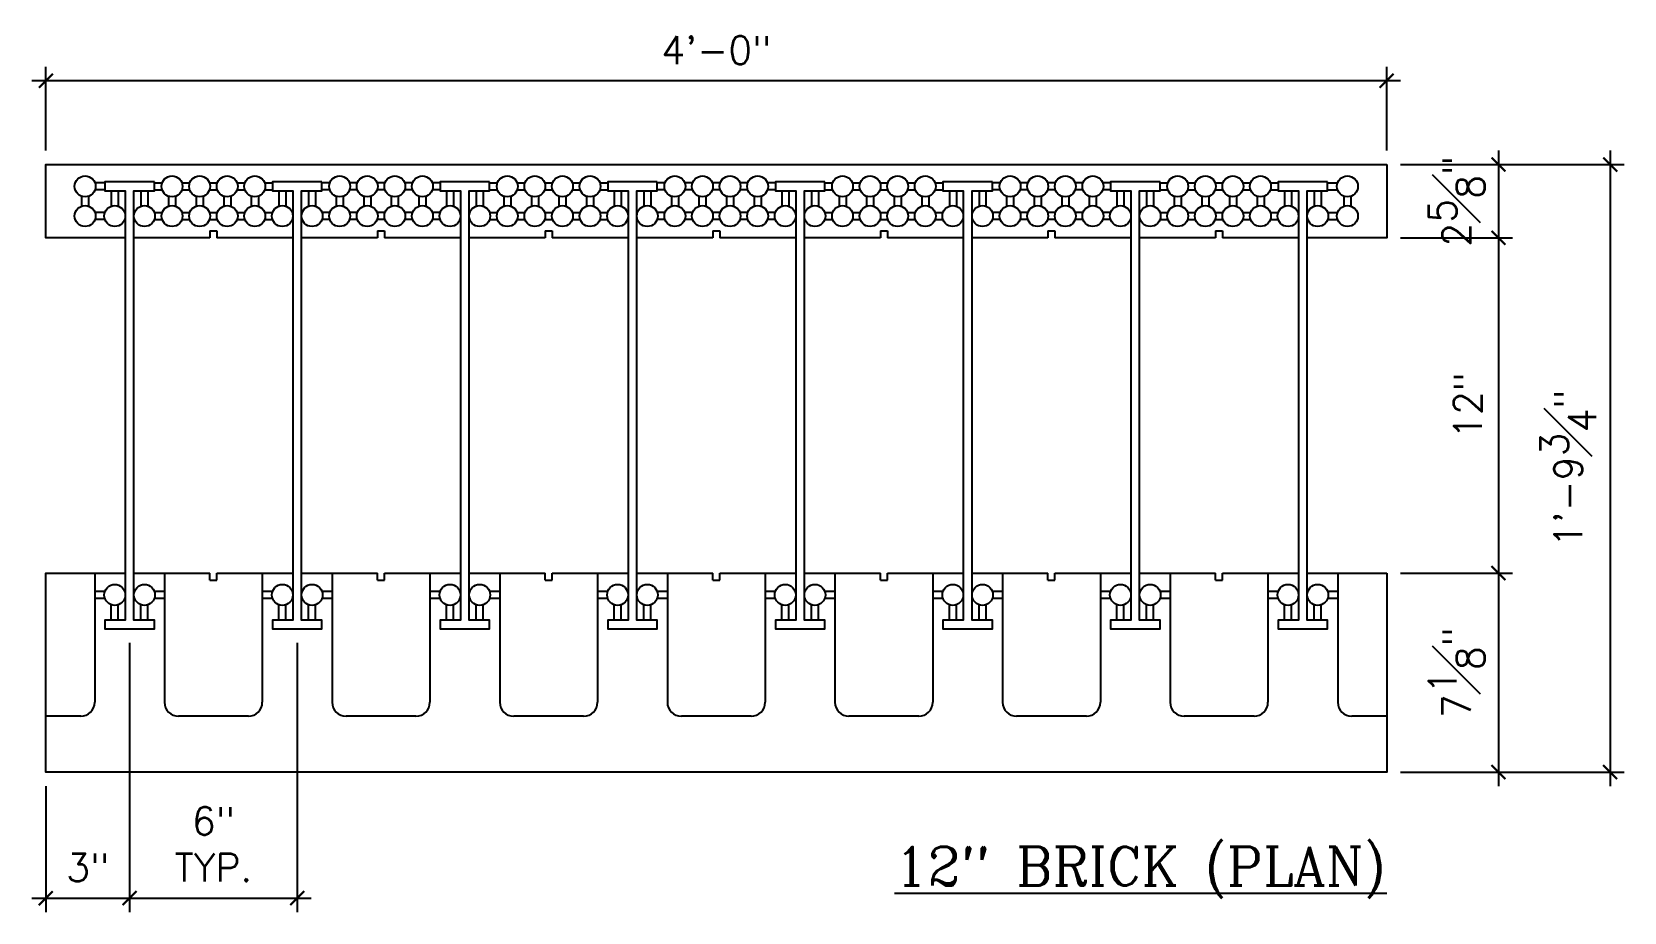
# Model space of a CAD drawing. Header units: inches. Extents: x 436 to 523, y 56 to 176.
# Drawn here: x 466.2 to 523.2, y 55.6 to 87.1 of the extents above; entities that cross this region are included whole.
import ezdxf

# ---------------------------------------------------------------- set-up
doc = ezdxf.new("R2010")
doc.units = ezdxf.units.IN
doc.header["$MEASUREMENT"] = 0
for name, color, linetype in [('LAYER 12', 12, 'Continuous'), ('LAYER 2', 2, 'Continuous'), ('LAYER 7', 7, 'Continuous'), ('LAYER 8', 8, 'Continuous')]:
    doc.layers.add(name, color=color, linetype=linetype)
doc.styles.add('NOTES', font='simplex.shx', dxfattribs={"height": 1})
doc.styles.add('ROMAN C', font='romanc.shx', dxfattribs={"height": 0.0938})
doc.dimstyles.new('DIM-18$0', dxfattribs={"dimscale": 8, "dimtxt": 1, "dimasz": 0.125, "dimexe": 0.1875, "dimexo": 0.0625, "dimgap": 0.0625, "dimtad": 1, "dimdec": 4, "dimzin": 3, "dimdsep": 46, "dimlunit": 4, "dimtxsty": 'NOTES', "dimblk1": 'ARCHTICK', "dimblk2": 'ARCHTICK', "dimsah": 1, "dimcen": 0.0625, "dimclrd": 256, "dimclre": 256, "dimclrt": 7, "dimadec": 0, "dimazin": 0, "dimtfac": 1, "dimtdec": 4, "dimtofl": 0, "dimtmove": 0, "dimatfit": 3, "dimldrblk": 'ARCHTICK', "dimfxl": 1, "dimfrac": 2, "dimtolj": 1, "dimtzin": 0, "dimarcsym": 0})

# ---------------------------------------------------------------- blocks, each defined once
blk = doc.blocks.new('_ArchTick')
at = {"color": 0, "linetype": 'ByBlock', "const_width": 0.15}
blk.add_lwpolyline([(-0.5, -0.5), (0.5, 0.5)], dxfattribs=at)
blk = doc.blocks.new('*D122')
at = {"layer": 'DEFPOINTS', "color": 0}
for p in [(466.671, 85.368), (466.671, 82.368), (514.671, 82.368)]:
    blk.add_point(p, dxfattribs=at)
at = {"layer": 'LAYER 8', "lineweight": -2}
for p, q in [((466.671, 82.868), (466.671, 85.868)), ((514.671, 82.868), (514.671, 85.868)), ((515.171, 85.368), (466.171, 85.368))]:
    blk.add_line(p, q, dxfattribs=at)
at = {"layer": 'LAYER 8', "lineweight": -2, "xscale": 0.5, "yscale": 0.5, "zscale": 0.5, "rotation": 180}
blk.add_blockref('_ArchTick', (466.671, 85.368), dxfattribs=at)
at = {"layer": 'LAYER 8', "lineweight": -2, "xscale": 0.5, "yscale": 0.5, "zscale": 0.5}
blk.add_blockref('_ArchTick', (514.671, 85.368), dxfattribs=at)
at = {"layer": 'LAYER 8', "color": 7, "insert": (490.671, 86.464), "char_height": 1, "attachment_point": 5, "style": 'NOTES'}
blk.add_mtext('\\A1;4\'-0"', dxfattribs=at)
blk = doc.blocks.new('*D127')
at = {"layer": 'DEFPOINTS', "color": 0}
for p in [(469.671, 65.742), (466.671, 60.618), (469.671, 56.104)]:
    blk.add_point(p, dxfattribs=at)
at = {"layer": 'LAYER 8', "lineweight": -2}
for p, q in [((469.671, 65.242), (469.671, 55.604)), ((466.671, 60.118), (466.671, 55.604)), ((466.171, 56.104), (470.171, 56.104))]:
    blk.add_line(p, q, dxfattribs=at)
at = {"layer": 'LAYER 8', "lineweight": -2, "xscale": 0.5, "yscale": 0.5, "zscale": 0.5, "rotation": 180}
blk.add_blockref('_ArchTick', (466.671, 56.104), dxfattribs=at)
at = {"layer": 'LAYER 8', "lineweight": -2, "xscale": 0.5, "yscale": 0.5, "zscale": 0.5}
blk.add_blockref('_ArchTick', (469.671, 56.104), dxfattribs=at)
at = {"layer": 'LAYER 8', "color": 7, "insert": (468.171, 57.199), "char_height": 1, "attachment_point": 5, "style": 'NOTES'}
blk.add_mtext('\\A1;3"', dxfattribs=at)
blk = doc.blocks.new('*D128')
at = {"layer": 'DEFPOINTS', "color": 0}
for p in [(469.671, 65.742), (475.671, 65.742), (475.671, 56.104)]:
    blk.add_point(p, dxfattribs=at)
at = {"layer": 'LAYER 8', "lineweight": -2}
for p, q in [((469.671, 65.242), (469.671, 55.604)), ((475.671, 65.242), (475.671, 55.604)), ((469.171, 56.104), (476.171, 56.104))]:
    blk.add_line(p, q, dxfattribs=at)
at = {"layer": 'LAYER 8', "lineweight": -2, "xscale": 0.5, "yscale": 0.5, "zscale": 0.5, "rotation": 180}
blk.add_blockref('_ArchTick', (469.671, 56.104), dxfattribs=at)
at = {"layer": 'LAYER 8', "lineweight": -2, "xscale": 0.5, "yscale": 0.5, "zscale": 0.5}
blk.add_blockref('_ArchTick', (475.671, 56.104), dxfattribs=at)
at = {"layer": 'LAYER 8', "color": 7, "insert": (472.671, 58.033), "char_height": 1, "attachment_point": 5, "style": 'NOTES'}
blk.add_mtext('\\A1;6"\\PTYP.', dxfattribs=at)
blk = doc.blocks.new('*D141')
at = {"layer": 'DEFPOINTS', "color": 0}
for p in [(514.671, 82.368), (514.671, 79.743), (518.671, 79.743)]:
    blk.add_point(p, dxfattribs=at)
at = {"layer": 'LAYER 8', "lineweight": -2}
for p, q in [((518.671, 82.868), (518.671, 79.243)), ((515.171, 82.368), (519.171, 82.368)), ((515.171, 79.743), (519.171, 79.743))]:
    blk.add_line(p, q, dxfattribs=at)
at = {"layer": 'LAYER 8', "lineweight": -2, "xscale": 0.5, "yscale": 0.5, "zscale": 0.5}
for p, rotation in [((518.671, 82.368), 90), ((518.671, 79.743), 270)]:
    blk.add_blockref('_ArchTick', p, dxfattribs=dict(at, rotation=rotation))
at = {"layer": 'LAYER 8', "color": 7, "insert": (517.171, 81.056), "char_height": 1, "attachment_point": 5, "rotation": 90, "style": 'NOTES'}
blk.add_mtext('\\A1;2{\\H1.000000x;\\S5#8;}"', dxfattribs=at)
blk = doc.blocks.new('*D142')
at = {"layer": 'DEFPOINTS', "color": 0}
for p in [(514.671, 79.743), (514.671, 67.743), (518.671, 67.743)]:
    blk.add_point(p, dxfattribs=at)
at = {"layer": 'LAYER 8', "lineweight": -2}
for p, q in [((518.671, 80.243), (518.671, 67.243)), ((515.171, 79.743), (519.171, 79.743)), ((515.171, 67.743), (519.171, 67.743))]:
    blk.add_line(p, q, dxfattribs=at)
at = {"layer": 'LAYER 8', "lineweight": -2, "xscale": 0.5, "yscale": 0.5, "zscale": 0.5}
for p, rotation in [((518.671, 79.743), 90), ((518.671, 67.743), 270)]:
    blk.add_blockref('_ArchTick', p, dxfattribs=dict(at, rotation=rotation))
at = {"layer": 'LAYER 8', "color": 7, "insert": (517.576, 73.743), "char_height": 1, "attachment_point": 5, "rotation": 90, "style": 'NOTES'}
blk.add_mtext('\\A1;12"', dxfattribs=at)
blk = doc.blocks.new('*D143')
at = {"layer": 'DEFPOINTS', "color": 0}
for p in [(514.671, 67.743), (514.671, 60.618), (518.671, 60.618)]:
    blk.add_point(p, dxfattribs=at)
at = {"layer": 'LAYER 8', "lineweight": -2}
for p, q in [((518.671, 68.243), (518.671, 60.118)), ((515.171, 67.743), (519.171, 67.743)), ((515.171, 60.618), (519.171, 60.618))]:
    blk.add_line(p, q, dxfattribs=at)
at = {"layer": 'LAYER 8', "lineweight": -2, "xscale": 0.5, "yscale": 0.5, "zscale": 0.5}
for p, rotation in [((518.671, 67.743), 90), ((518.671, 60.618), 270)]:
    blk.add_blockref('_ArchTick', p, dxfattribs=dict(at, rotation=rotation))
at = {"layer": 'LAYER 8', "color": 7, "insert": (517.171, 64.181), "char_height": 1, "attachment_point": 5, "rotation": 90, "style": 'NOTES'}
blk.add_mtext('\\A1;7{\\H1.000000x;\\S1#8;}"', dxfattribs=at)
blk = doc.blocks.new('*D144')
at = {"layer": 'DEFPOINTS', "color": 0}
for p in [(514.671, 82.368), (514.671, 60.618), (522.671, 60.618)]:
    blk.add_point(p, dxfattribs=at)
at = {"layer": 'LAYER 8', "lineweight": -2}
for p, q in [((522.671, 82.868), (522.671, 60.118)), ((515.171, 82.368), (523.171, 82.368)), ((515.171, 60.618), (523.171, 60.618))]:
    blk.add_line(p, q, dxfattribs=at)
at = {"layer": 'LAYER 8', "lineweight": -2, "xscale": 0.5, "yscale": 0.5, "zscale": 0.5}
for p, rotation in [((522.671, 82.368), 90), ((522.671, 60.618), 270)]:
    blk.add_blockref('_ArchTick', p, dxfattribs=dict(at, rotation=rotation))
at = {"layer": 'LAYER 8', "color": 7, "insert": (521.171, 71.493), "char_height": 1, "attachment_point": 5, "rotation": 90, "style": 'NOTES'}
blk.add_mtext('\\A1;1\'-9{\\H1.000000x;\\S3#4;}"', dxfattribs=at)

msp = doc.modelspace()

# ---------------------------------------------------------------- linework, layer by layer
at = {"layer": 'LAYER 12', "flags": 128}
for points in [[(470.55626, 81.74436), (468.78614, 81.74436), (468.78614, 81.43186), (469.51495, 81.43186), (469.51495, 66.05467), (468.78614, 66.05467), (468.78614, 65.74217), (470.55626, 65.74217), (470.55626, 66.05467), (469.82745, 66.05467), (469.82745, 81.43186), (470.55626, 81.43186)], [(476.55626, 81.74436), (474.78614, 81.74436), (474.78614, 81.43186), (475.51495, 81.43186), (475.51495, 66.05467), (474.78614, 66.05467), (474.78614, 65.74217), (476.55626, 65.74217), (476.55626, 66.05467), (475.82745, 66.05467), (475.82745, 81.43186), (476.55626, 81.43186)], [(482.55626, 81.74436), (480.78614, 81.74436), (480.78614, 81.43186), (481.51495, 81.43186), (481.51495, 66.05467), (480.78614, 66.05467), (480.78614, 65.74217), (482.55626, 65.74217), (482.55626, 66.05467), (481.82745, 66.05467), (481.82745, 81.43186), (482.55626, 81.43186)], [(488.55626, 81.74436), (486.78614, 81.74436), (486.78614, 81.43186), (487.51495, 81.43186), (487.51495, 66.05467), (486.78614, 66.05467), (486.78614, 65.74217), (488.55626, 65.74217), (488.55626, 66.05467), (487.82745, 66.05467), (487.82745, 81.43186), (488.55626, 81.43186)], [(494.55626, 81.74436), (492.78614, 81.74436), (492.78614, 81.43186), (493.51495, 81.43186), (493.51495, 66.05467), (492.78614, 66.05467), (492.78614, 65.74217), (494.55626, 65.74217), (494.55626, 66.05467), (493.82745, 66.05467), (493.82745, 81.43186), (494.55626, 81.43186)], [(500.55626, 81.74436), (498.78614, 81.74436), (498.78614, 81.43186), (499.51495, 81.43186), (499.51495, 66.05467), (498.78614, 66.05467), (498.78614, 65.74217), (500.55626, 65.74217), (500.55626, 66.05467), (499.82745, 66.05467), (499.82745, 81.43186), (500.55626, 81.43186)], [(506.55626, 81.74436), (504.78614, 81.74436), (504.78614, 81.43186), (505.51495, 81.43186), (505.51495, 66.05467), (504.78614, 66.05467), (504.78614, 65.74217), (506.55626, 65.74217), (506.55626, 66.05467), (505.82745, 66.05467), (505.82745, 81.43186), (506.55626, 81.43186)], [(512.55626, 81.74436), (510.78614, 81.74436), (510.78614, 81.43186), (511.51495, 81.43186), (511.51495, 66.05467), (510.78614, 66.05467), (510.78614, 65.74217), (512.55626, 65.74217), (512.55626, 66.05467), (511.82745, 66.05467), (511.82745, 81.43186), (512.55626, 81.43186)]]:
    msp.add_lwpolyline(points, close=True, dxfattribs=at)
at = {"layer": 'LAYER 2'}
for p, q in [((472.5462, 79.99327), (472.7962, 79.99327)), ((472.5462, 79.99327), (472.5462, 79.74327)), ((472.7962, 79.99327), (472.7962, 79.74327)), ((478.5462, 79.99327), (478.7962, 79.99327)), ((478.5462, 79.99327), (478.5462, 79.74327)), ((478.7962, 79.99327), (478.7962, 79.74327)), ((484.5462, 79.99327), (484.7962, 79.99327)), ((484.5462, 79.99327), (484.5462, 79.74327)), ((484.7962, 79.99327), (484.7962, 79.74327)), ((490.5462, 79.99327), (490.7962, 79.99327)), ((490.5462, 79.99327), (490.5462, 79.74327)), ((490.7962, 79.99327), (490.7962, 79.74327)), ((496.5462, 79.99327), (496.7962, 79.99327)), ((496.5462, 79.99327), (496.5462, 79.74327)), ((496.7962, 79.99327), (496.7962, 79.74327)), ((502.5462, 79.99327), (502.7962, 79.99327)), ((502.5462, 79.99327), (502.5462, 79.74327)), ((502.7962, 79.99327), (502.7962, 79.74327)), ((508.5462, 79.99327), (508.7962, 79.99327)), ((508.5462, 79.99327), (508.5462, 79.74327)), ((508.7962, 79.99327), (508.7962, 79.74327)), ((468.4212, 67.74327), (468.4212, 63.11827)), ((470.9212, 67.74327), (470.9212, 63.11827)), ((472.5462, 67.49327), (472.5462, 67.74327)), ((472.5462, 67.49327), (472.7962, 67.49327)), ((472.7962, 67.49327), (472.7962, 67.74327)), ((474.4212, 67.74327), (474.4212, 63.11827)), ((476.9212, 67.74327), (476.9212, 63.11827)), ((478.5462, 67.49327), (478.5462, 67.74327)), ((478.5462, 67.49327), (478.7962, 67.49327)), ((478.7962, 67.49327), (478.7962, 67.74327)), ((480.4212, 67.74327), (480.4212, 63.11827)), ((482.9212, 67.74327), (482.9212, 63.11827)), ((484.5462, 67.49327), (484.5462, 67.74327)), ((484.5462, 67.49327), (484.7962, 67.49327)), ((484.7962, 67.49327), (484.7962, 67.74327)), ((486.4212, 67.74327), (486.4212, 63.11827)), ((488.9212, 67.74327), (488.9212, 63.11827)), ((490.5462, 67.49327), (490.5462, 67.74327)), ((490.5462, 67.49327), (490.7962, 67.49327)), ((490.7962, 67.49327), (490.7962, 67.74327)), ((492.4212, 67.74327), (492.4212, 63.11827)), ((494.9212, 67.74327), (494.9212, 63.11827)), ((496.5462, 67.49327), (496.5462, 67.74327)), ((496.5462, 67.49327), (496.7962, 67.49327)), ((496.7962, 67.49327), (496.7962, 67.74327)), ((498.4212, 67.74327), (498.4212, 63.11827)), ((500.9212, 67.74327), (500.9212, 63.11827)), ((502.5462, 67.49327), (502.5462, 67.74327)), ((502.5462, 67.49327), (502.7962, 67.49327)), ((502.7962, 67.49327), (502.7962, 67.74327)), ((504.4212, 67.74327), (504.4212, 63.11827)), ((506.9212, 67.74327), (506.9212, 63.11827)), ((508.5462, 67.49327), (508.5462, 67.74327)), ((508.5462, 67.49327), (508.7962, 67.49327)), ((508.7962, 67.49327), (508.7962, 67.74327)), ((510.4212, 67.74327), (510.4212, 63.11827)), ((512.9212, 67.74327), (512.9212, 63.11827)), ((467.9212, 62.61827), (466.6712, 62.61827)), ((473.9212, 62.61827), (471.4212, 62.61827)), ((479.9212, 62.61827), (477.4212, 62.61827)), ((485.9212, 62.61827), (483.4212, 62.61827)), ((491.9212, 62.61827), (489.4212, 62.61827)), ((497.9212, 62.61827), (495.4212, 62.61827)), ((503.9212, 62.61827), (501.4212, 62.61827)), ((509.9212, 62.61827), (507.4212, 62.61827)), ((514.6712, 62.61827), (513.4212, 62.61827))]:
    msp.add_line(p, q, dxfattribs=at)
for points in [[(469.51495, 79.74327), (466.6712, 79.74327), (466.6712, 82.36827), (514.6712, 82.36827)], [(514.6712, 82.36827), (514.6712, 79.74327), (511.82745, 79.74327)], [(472.5462, 79.74327), (469.82745, 79.74327)], [(475.51495, 79.74327), (472.7962, 79.74327)], [(478.5462, 79.74327), (475.82745, 79.74327)], [(481.51495, 79.74327), (478.7962, 79.74327)], [(484.5462, 79.74327), (481.82745, 79.74327)], [(487.51495, 79.74327), (484.7962, 79.74327)], [(490.5462, 79.74327), (487.82745, 79.74327)], [(493.51495, 79.74327), (490.7962, 79.74327)], [(496.5462, 79.74327), (493.82745, 79.74327)], [(499.51495, 79.74327), (496.7962, 79.74327)], [(502.5462, 79.74327), (499.82745, 79.74327)], [(505.51495, 79.74327), (502.7962, 79.74327)], [(508.5462, 79.74327), (505.82745, 79.74327)], [(511.51495, 79.74327), (508.7962, 79.74327)], [(514.6712, 67.74327), (514.6712, 60.61827), (466.6712, 60.61827), (466.6712, 67.74327), (469.51495, 67.74327)], [(469.82745, 67.74327), (472.5462, 67.74327)], [(472.7962, 67.74327), (475.51495, 67.74327)], [(475.82745, 67.74327), (478.5462, 67.74327)], [(478.7962, 67.74327), (481.51495, 67.74327)], [(481.82745, 67.74327), (484.5462, 67.74327)], [(484.7962, 67.74327), (487.51495, 67.74327)], [(487.82745, 67.74327), (490.5462, 67.74327)], [(490.7962, 67.74327), (493.51495, 67.74327)], [(493.82745, 67.74327), (496.5462, 67.74327)], [(496.7962, 67.74327), (499.51495, 67.74327)], [(499.82745, 67.74327), (502.5462, 67.74327)], [(502.7962, 67.74327), (505.51495, 67.74327)], [(505.82745, 67.74327), (508.5462, 67.74327)], [(508.7962, 67.74327), (511.51495, 67.74327)], [(511.82745, 67.74327), (514.6712, 67.74327)]]:
    msp.add_lwpolyline(points, dxfattribs=at)
for centre, start, end in [((467.9212, 63.11827), 270, 0), ((471.4212, 63.11827), 180, 270), ((473.9212, 63.11827), 270, 0), ((477.4212, 63.11827), 180, 270), ((479.9212, 63.11827), 270, 0), ((483.4212, 63.11827), 180, 270), ((485.9212, 63.11827), 270, 0), ((489.4212, 63.11827), 180, 270), ((491.9212, 63.11827), 270, 0), ((495.4212, 63.11827), 180, 270), ((497.9212, 63.11827), 270, 0), ((501.4212, 63.11827), 180, 270), ((503.9212, 63.11827), 270, 0), ((507.4212, 63.11827), 180, 270), ((509.9212, 63.11827), 270, 0), ((513.4212, 63.11827), 180, 270)]:
    msp.add_arc(centre, 0.5, start, end, dxfattribs=at)
at = {"layer": 'LAYER 8'}
for p, q in [((468.78692, 81.71348), (468.43049, 81.71348)), ((470.55549, 81.71348), (470.83692, 81.71348)), ((471.54299, 81.71348), (471.82442, 81.71348)), ((472.53049, 81.71348), (472.81192, 81.71348)), ((473.51799, 81.71348), (473.79942, 81.71348)), ((474.50549, 81.71348), (474.78692, 81.71348)), ((476.83692, 81.71348), (476.55549, 81.71348)), ((477.82442, 81.71348), (477.54299, 81.71348)), ((478.81192, 81.71348), (478.53049, 81.71348)), ((479.79942, 81.71348), (479.51799, 81.71348)), ((480.78692, 81.71348), (480.50549, 81.71348)), ((482.55549, 81.71348), (482.83692, 81.71348)), ((483.54299, 81.71348), (483.82442, 81.71348)), ((484.53049, 81.71348), (484.81192, 81.71348)), ((485.51799, 81.71348), (485.79942, 81.71348)), ((486.50549, 81.71348), (486.78692, 81.71348)), ((488.83692, 81.71348), (488.55549, 81.71348)), ((489.82442, 81.71348), (489.54299, 81.71348)), ((490.81192, 81.71348), (490.53049, 81.71348)), ((491.79942, 81.71348), (491.51799, 81.71348)), ((492.78692, 81.71348), (492.50549, 81.71348)), ((494.55549, 81.71348), (494.83692, 81.71348)), ((495.54299, 81.71348), (495.82442, 81.71348)), ((496.53049, 81.71348), (496.81192, 81.71348)), ((497.51799, 81.71348), (497.79942, 81.71348)), ((498.50549, 81.71348), (498.78692, 81.71348)), ((500.83692, 81.71348), (500.55549, 81.71348)), ((501.82442, 81.71348), (501.54299, 81.71348)), ((502.81192, 81.71348), (502.53049, 81.71348)), ((503.79942, 81.71348), (503.51799, 81.71348)), ((504.78692, 81.71348), (504.50549, 81.71348)), ((506.55549, 81.71348), (506.83692, 81.71348)), ((507.54299, 81.71348), (507.82442, 81.71348)), ((508.53049, 81.71348), (508.81192, 81.71348)), ((509.51799, 81.71348), (509.79942, 81.71348)), ((510.50549, 81.71348), (510.78692, 81.71348)), ((512.55549, 81.71348), (512.91192, 81.71348)), ((467.95318, 81.23321), (467.95318, 80.87833)), ((468.20172, 81.23321), (468.20172, 80.87833)), ((468.78614, 81.46275), (468.43126, 81.46275)), ((469.01568, 81.43186), (469.01568, 80.87833)), ((469.26641, 81.43186), (469.26641, 80.87755)), ((470.07818, 81.43186), (470.07818, 80.87833)), ((470.32891, 81.43186), (470.32891, 80.87755)), ((470.55626, 81.46275), (470.83614, 81.46275)), ((471.06568, 81.23321), (471.06568, 80.87833)), ((471.31641, 81.23398), (471.31641, 80.87755)), ((471.54376, 81.46275), (471.82364, 81.46275)), ((472.05318, 81.23321), (472.05318, 80.87833)), ((472.30391, 81.23398), (472.30391, 80.87755)), ((472.53126, 81.46275), (472.81114, 81.46275)), ((473.04068, 81.23321), (473.04068, 80.87833)), ((473.29141, 81.23398), (473.29141, 80.87755)), ((473.51876, 81.46275), (473.79864, 81.46275)), ((474.02818, 81.23321), (474.02818, 80.87833)), ((474.27891, 81.23398), (474.27891, 80.87755)), ((474.50626, 81.46275), (474.78614, 81.46275)), ((475.01568, 81.43186), (475.01568, 80.87833)), ((475.26641, 81.43186), (475.26641, 80.87755)), ((476.07818, 81.43186), (476.07818, 80.87833)), ((476.32891, 81.43186), (476.32891, 80.87755)), ((476.83614, 81.46275), (476.55626, 81.46275)), ((477.06349, 81.23398), (477.06349, 80.87755)), ((477.31422, 81.23321), (477.31422, 80.87833)), ((477.82364, 81.46275), (477.54376, 81.46275)), ((478.05099, 81.23398), (478.05099, 80.87755)), ((478.30172, 81.23321), (478.30172, 80.87833)), ((478.81114, 81.46275), (478.53126, 81.46275)), ((479.03849, 81.23398), (479.03849, 80.87755)), ((479.28922, 81.23321), (479.28922, 80.87833)), ((479.79864, 81.46275), (479.51876, 81.46275)), ((480.02599, 81.23398), (480.02599, 80.87755)), ((480.27672, 81.23321), (480.27672, 80.87833)), ((480.78614, 81.46275), (480.50626, 81.46275)), ((481.01349, 81.43186), (481.01349, 80.87755)), ((481.26422, 81.43186), (481.26422, 80.87833)), ((482.07599, 81.43186), (482.07599, 80.87755)), ((482.32672, 81.43186), (482.32672, 80.87833)), ((482.55626, 81.46275), (482.83614, 81.46275)), ((483.06568, 81.23321), (483.06568, 80.87833)), ((483.31641, 81.23398), (483.31641, 80.87755)), ((483.54376, 81.46275), (483.82364, 81.46275)), ((484.05318, 81.23321), (484.05318, 80.87833)), ((484.30391, 81.23398), (484.30391, 80.87755)), ((484.53126, 81.46275), (484.81114, 81.46275)), ((485.04068, 81.23321), (485.04068, 80.87833)), ((485.29141, 81.23398), (485.29141, 80.87755)), ((485.51876, 81.46275), (485.79864, 81.46275)), ((486.02818, 81.23321), (486.02818, 80.87833)), ((486.27891, 81.23398), (486.27891, 80.87755)), ((486.50626, 81.46275), (486.78614, 81.46275)), ((487.01349, 81.43186), (487.01349, 80.87755)), ((487.26422, 81.43186), (487.26422, 80.87833)), ((488.07599, 81.43186), (488.07599, 80.87755)), ((488.32672, 81.43186), (488.32672, 80.87833)), ((488.83614, 81.46275), (488.55626, 81.46275)), ((489.06349, 81.23398), (489.06349, 80.87755)), ((489.31422, 81.23321), (489.31422, 80.87833)), ((489.82364, 81.46275), (489.54376, 81.46275)), ((490.05099, 81.23398), (490.05099, 80.87755)), ((490.30172, 81.23321), (490.30172, 80.87833)), ((490.81114, 81.46275), (490.53126, 81.46275)), ((491.03849, 81.23398), (491.03849, 80.87755)), ((491.28922, 81.23321), (491.28922, 80.87833)), ((491.79864, 81.46275), (491.51876, 81.46275)), ((492.02599, 81.23398), (492.02599, 80.87755)), ((492.27672, 81.23321), (492.27672, 80.87833)), ((492.78614, 81.46275), (492.50626, 81.46275)), ((493.01568, 81.43186), (493.01568, 80.87833)), ((493.26641, 81.43186), (493.26641, 80.87755)), ((494.07818, 81.43186), (494.07818, 80.87833)), ((494.32891, 81.43186), (494.32891, 80.87755)), ((494.55626, 81.46275), (494.83614, 81.46275)), ((495.06568, 81.23321), (495.06568, 80.87833)), ((495.31641, 81.23398), (495.31641, 80.87755)), ((495.54376, 81.46275), (495.82364, 81.46275)), ((496.05318, 81.23321), (496.05318, 80.87833)), ((496.30391, 81.23398), (496.30391, 80.87755)), ((496.53126, 81.46275), (496.81114, 81.46275)), ((497.04068, 81.23321), (497.04068, 80.87833)), ((497.29141, 81.23398), (497.29141, 80.87755)), ((497.51876, 81.46275), (497.79864, 81.46275)), ((498.02818, 81.23321), (498.02818, 80.87833)), ((498.27891, 81.23398), (498.27891, 80.87755)), ((498.50626, 81.46275), (498.78614, 81.46275)), ((499.01568, 81.43186), (499.01568, 80.87833)), ((499.26641, 81.43186), (499.26641, 80.87755)), ((500.07818, 81.43186), (500.07818, 80.87833)), ((500.32672, 81.43186), (500.32672, 80.87833)), ((500.83614, 81.46275), (500.55626, 81.46275)), ((501.06349, 81.23398), (501.06349, 80.87755)), ((501.31422, 81.23321), (501.31422, 80.87833)), ((501.82364, 81.46275), (501.54376, 81.46275)), ((502.05099, 81.23398), (502.05099, 80.87755)), ((502.30172, 81.23321), (502.30172, 80.87833)), ((502.81114, 81.46275), (502.53126, 81.46275)), ((503.03849, 81.23398), (503.03849, 80.87755)), ((503.28922, 81.23321), (503.28922, 80.87833)), ((503.79864, 81.46275), (503.51876, 81.46275)), ((504.02599, 81.23398), (504.02599, 80.87755)), ((504.27672, 81.23321), (504.27672, 80.87833)), ((504.78614, 81.46275), (504.50626, 81.46275)), ((505.01349, 81.43186), (505.01349, 80.87755)), ((505.26422, 81.43186), (505.26422, 80.87833)), ((506.07599, 81.43186), (506.07599, 80.87755)), ((506.32672, 81.43186), (506.32672, 80.87833)), ((506.55626, 81.46275), (506.83614, 81.46275)), ((507.06568, 81.23321), (507.06568, 80.87833)), ((507.31641, 81.23398), (507.31641, 80.87755)), ((507.54376, 81.46275), (507.82364, 81.46275)), ((508.05318, 81.23321), (508.05318, 80.87833)), ((508.30391, 81.23398), (508.30391, 80.87755)), ((508.53126, 81.46275), (508.81114, 81.46275)), ((509.04068, 81.23321), (509.04068, 80.87833)), ((509.29141, 81.23398), (509.29141, 80.87755)), ((509.51876, 81.46275), (509.79864, 81.46275)), ((510.02818, 81.23321), (510.02818, 80.87833)), ((510.27891, 81.23398), (510.27891, 80.87755)), ((510.50626, 81.46275), (510.78614, 81.46275)), ((511.01568, 81.43186), (511.01568, 80.87833)), ((511.26422, 81.43186), (511.26422, 80.87833)), ((512.07599, 81.43186), (512.07599, 80.87755)), ((512.32672, 81.43186), (512.32672, 80.87833)), ((512.55626, 81.46275), (512.91114, 81.46275)), ((513.14068, 81.23321), (513.14068, 80.87833)), ((513.38922, 81.23321), (513.38922, 80.87833)), ((468.78692, 80.65098), (468.43049, 80.65098)), ((468.78614, 80.40025), (468.43126, 80.40025)), ((470.55549, 80.65098), (470.83692, 80.65098)), ((470.55626, 80.40025), (470.83614, 80.40025)), ((471.54299, 80.65098), (471.82442, 80.65098)), ((471.54376, 80.40025), (471.82364, 80.40025)), ((472.53049, 80.65098), (472.81192, 80.65098)), ((472.53126, 80.40025), (472.81114, 80.40025)), ((473.51799, 80.65098), (473.79942, 80.65098)), ((473.51876, 80.40025), (473.79864, 80.40025)), ((474.50549, 80.65098), (474.78692, 80.65098)), ((474.50626, 80.40025), (474.78614, 80.40025)), ((476.83692, 80.65098), (476.55549, 80.65098)), ((476.83614, 80.40025), (476.55626, 80.40025)), ((477.82442, 80.65098), (477.54299, 80.65098)), ((477.82364, 80.40025), (477.54376, 80.40025)), ((478.81192, 80.65098), (478.53049, 80.65098)), ((478.81114, 80.40025), (478.53126, 80.40025)), ((479.79942, 80.65098), (479.51799, 80.65098)), ((479.79864, 80.40025), (479.51876, 80.40025)), ((480.78692, 80.65098), (480.50549, 80.65098)), ((480.78614, 80.40025), (480.50626, 80.40025)), ((482.55549, 80.65098), (482.83692, 80.65098)), ((482.55626, 80.40025), (482.83614, 80.40025)), ((483.54299, 80.65098), (483.82442, 80.65098)), ((483.54376, 80.40025), (483.82364, 80.40025)), ((484.53049, 80.65098), (484.81192, 80.65098)), ((484.53126, 80.40025), (484.81114, 80.40025)), ((485.51799, 80.65098), (485.79942, 80.65098)), ((485.51876, 80.40025), (485.79864, 80.40025)), ((486.50549, 80.65098), (486.78692, 80.65098)), ((486.50626, 80.40025), (486.78614, 80.40025)), ((488.83692, 80.65098), (488.55549, 80.65098)), ((488.83614, 80.40025), (488.55626, 80.40025)), ((489.82442, 80.65098), (489.54299, 80.65098)), ((489.82364, 80.40025), (489.54376, 80.40025)), ((490.81192, 80.65098), (490.53049, 80.65098)), ((490.81114, 80.40025), (490.53126, 80.40025)), ((491.79942, 80.65098), (491.51799, 80.65098)), ((491.79864, 80.40025), (491.51876, 80.40025)), ((492.78692, 80.65098), (492.50549, 80.65098)), ((492.78614, 80.40025), (492.50626, 80.40025)), ((494.55549, 80.65098), (494.83692, 80.65098)), ((494.55626, 80.40025), (494.83614, 80.40025)), ((495.54299, 80.65098), (495.82442, 80.65098)), ((495.54376, 80.40025), (495.82364, 80.40025)), ((496.53049, 80.65098), (496.81192, 80.65098)), ((496.53126, 80.40025), (496.81114, 80.40025)), ((497.51799, 80.65098), (497.79942, 80.65098)), ((497.51876, 80.40025), (497.79864, 80.40025)), ((498.50549, 80.65098), (498.78692, 80.65098)), ((498.50626, 80.40025), (498.78614, 80.40025)), ((500.83692, 80.65098), (500.55549, 80.65098)), ((500.83614, 80.40025), (500.55626, 80.40025)), ((501.82442, 80.65098), (501.54299, 80.65098)), ((501.82364, 80.40025), (501.54376, 80.40025)), ((502.81192, 80.65098), (502.53049, 80.65098)), ((502.81114, 80.40025), (502.53126, 80.40025)), ((503.79942, 80.65098), (503.51799, 80.65098)), ((503.79864, 80.40025), (503.51876, 80.40025)), ((504.78692, 80.65098), (504.50549, 80.65098)), ((504.78614, 80.40025), (504.50626, 80.40025)), ((506.55549, 80.65098), (506.83692, 80.65098)), ((506.55626, 80.40025), (506.83614, 80.40025)), ((507.54299, 80.65098), (507.82442, 80.65098)), ((507.54376, 80.40025), (507.82364, 80.40025)), ((508.53049, 80.65098), (508.81192, 80.65098)), ((508.53126, 80.40025), (508.81114, 80.40025)), ((509.51799, 80.65098), (509.79942, 80.65098)), ((509.51876, 80.40025), (509.79864, 80.40025)), ((510.50549, 80.65098), (510.78692, 80.65098)), ((510.50626, 80.40025), (510.78614, 80.40025)), ((512.55549, 80.65098), (512.91192, 80.65098)), ((512.55626, 80.40025), (512.91114, 80.40025)), ((468.78614, 67.08629), (468.4212, 67.08629)), ((468.78692, 66.83556), (468.4212, 66.83556)), ((470.9212, 66.83556), (470.55549, 66.83556)), ((470.9212, 67.08629), (470.55626, 67.08629)), ((474.78614, 67.08629), (474.4212, 67.08629)), ((474.78692, 66.83556), (474.4212, 66.83556)), ((476.9212, 66.83556), (476.55549, 66.83556)), ((476.9212, 67.08629), (476.55626, 67.08629)), ((480.78614, 67.08629), (480.4212, 67.08629)), ((480.78692, 66.83556), (480.4212, 66.83556)), ((482.9212, 66.83556), (482.55549, 66.83556)), ((482.9212, 67.08629), (482.55626, 67.08629)), ((486.78614, 67.08629), (486.4212, 67.08629)), ((486.78692, 66.83556), (486.4212, 66.83556)), ((488.9212, 66.83556), (488.55549, 66.83556)), ((488.9212, 67.08629), (488.55626, 67.08629)), ((492.78614, 67.08629), (492.4212, 67.08629)), ((492.78692, 66.83556), (492.4212, 66.83556)), ((494.9212, 66.83556), (494.55549, 66.83556)), ((494.9212, 67.08629), (494.55626, 67.08629)), ((498.78614, 67.08629), (498.4212, 67.08629)), ((498.78692, 66.83556), (498.4212, 66.83556)), ((500.9212, 66.83556), (500.55549, 66.83556)), ((500.9212, 67.08629), (500.55626, 67.08629)), ((504.78614, 67.08629), (504.4212, 67.08629)), ((504.78692, 66.83556), (504.4212, 66.83556)), ((506.9212, 66.83556), (506.55549, 66.83556)), ((506.9212, 67.08629), (506.55626, 67.08629)), ((510.78614, 67.08629), (510.4212, 67.08629)), ((510.78692, 66.83556), (510.4212, 66.83556)), ((512.9212, 66.83556), (512.55549, 66.83556)), ((512.9212, 67.08629), (512.55626, 67.08629)), ((469.01568, 66.05467), (469.01568, 66.60821)), ((469.26641, 66.05467), (469.26641, 66.60898)), ((470.07818, 66.05467), (470.07818, 66.60821)), ((470.32891, 66.05467), (470.32891, 66.60898)), ((475.01568, 66.05467), (475.01568, 66.60821)), ((475.26641, 66.05467), (475.26641, 66.60898)), ((476.07818, 66.05467), (476.07818, 66.60821)), ((476.32891, 66.05467), (476.32891, 66.60898)), ((481.01568, 66.05467), (481.01568, 66.60821)), ((481.26641, 66.05467), (481.26641, 66.60898)), ((482.07818, 66.05467), (482.07818, 66.60821)), ((482.32891, 66.05467), (482.32891, 66.60898)), ((487.01568, 66.05467), (487.01568, 66.60821)), ((487.26641, 66.05467), (487.26641, 66.60898)), ((488.07818, 66.05467), (488.07818, 66.60821)), ((488.32891, 66.05467), (488.32891, 66.60898)), ((493.01568, 66.05467), (493.01568, 66.60821)), ((493.26641, 66.05467), (493.26641, 66.60898)), ((494.07818, 66.05467), (494.07818, 66.60821)), ((494.32891, 66.05467), (494.32891, 66.60898)), ((499.01568, 66.05467), (499.01568, 66.60821)), ((499.26641, 66.05467), (499.26641, 66.60898)), ((500.07818, 66.05467), (500.07818, 66.60821)), ((500.32891, 66.05467), (500.32891, 66.60898)), ((505.01568, 66.05467), (505.01568, 66.60821)), ((505.26641, 66.05467), (505.26641, 66.60898)), ((506.07818, 66.05467), (506.07818, 66.60821)), ((506.32891, 66.05467), (506.32891, 66.60898)), ((511.01568, 66.05467), (511.01568, 66.60821)), ((511.26641, 66.05467), (511.26641, 66.60898)), ((512.07818, 66.05467), (512.07818, 66.60821)), ((512.32891, 66.05467), (512.32891, 66.60898))]:
    msp.add_line(p, q, dxfattribs=at)
for centre in [(468.07745, 81.58702), (471.18995, 81.58702), (472.17745, 81.58702), (473.16495, 81.58702), (474.15245, 81.58702), (477.18995, 81.58702), (478.17745, 81.58702), (479.16495, 81.58702), (480.15245, 81.58702), (483.18995, 81.58702), (484.17745, 81.58702), (485.16495, 81.58702), (486.15245, 81.58702), (489.18995, 81.58702), (490.17745, 81.58702), (491.16495, 81.58702), (492.15245, 81.58702), (495.18995, 81.58702), (496.17745, 81.58702), (497.16495, 81.58702), (498.15245, 81.58702), (501.18995, 81.58702), (502.17745, 81.58702), (503.16495, 81.58702), (504.15245, 81.58702), (507.18995, 81.58702), (508.17745, 81.58702), (509.16495, 81.58702), (510.15245, 81.58702), (513.26495, 81.58702), (468.07745, 80.52452), (469.13995, 80.52452), (470.20245, 80.52452), (471.18995, 80.52452), (472.17745, 80.52452), (473.16495, 80.52452), (474.15245, 80.52452), (475.13995, 80.52452), (476.20245, 80.52452), (477.18995, 80.52452), (478.17745, 80.52452), (479.16495, 80.52452), (480.15245, 80.52452), (481.13995, 80.52452), (482.20245, 80.52452), (483.18995, 80.52452), (484.17745, 80.52452), (485.16495, 80.52452), (486.15245, 80.52452), (487.13995, 80.52452), (488.20245, 80.52452), (489.18995, 80.52452), (490.17745, 80.52452), (491.16495, 80.52452), (492.15245, 80.52452), (493.13995, 80.52452), (494.20245, 80.52452), (495.18995, 80.52452), (496.17745, 80.52452), (497.16495, 80.52452), (498.15245, 80.52452), (499.13995, 80.52452), (500.20245, 80.52452), (501.18995, 80.52452), (502.17745, 80.52452), (503.16495, 80.52452), (504.15245, 80.52452), (505.13995, 80.52452), (506.20245, 80.52452), (507.18995, 80.52452), (508.17745, 80.52452), (509.16495, 80.52452), (510.15245, 80.52452), (511.13995, 80.52452), (512.20245, 80.52452), (513.26495, 80.52452), (469.13995, 66.96202), (470.20245, 66.96202), (475.13995, 66.96202), (476.20245, 66.96202), (481.13995, 66.96202), (482.20245, 66.96202), (487.13995, 66.96202), (488.20245, 66.96202), (493.13995, 66.96202), (494.20245, 66.96202), (499.13995, 66.96202), (500.20245, 66.96202), (505.13995, 66.96202), (506.20245, 66.96202), (511.13995, 66.96202), (512.20245, 66.96202)]:
    msp.add_circle(centre, 0.375, dxfattribs=at)

# ---------------------------------------------------------------- texts
at = {"layer": 'LAYER 7', "insert": (514.6712, 56.10402), "char_height": 1.375, "attachment_point": 9, "style": 'ROMAN C'}
msp.add_mtext_dynamic_manual_height_columns('\\A1;{\\L12" BRICK (PLAN)}', width=51.1351782, gutter_width=5, heights=[0], dxfattribs=at)

# ---------------------------------------------------------------- dimensions: what is measured, and where the dimension line sits
at = {"layer": 'LAYER 8'}
for base, p1, p2, picture, middle in [((466.6712, 85.36827), (514.6712, 82.36827), (466.6712, 82.36827), '*D122', (490.6712, 86.4635)), ((469.6712, 56.10402), (466.6712, 60.61827), (469.6712, 65.74217), '*D127', (468.1712, 57.19926))]:
    dim = msp.add_linear_dim(base=base, p1=p1, p2=p2, dimstyle='DIM-18$0', override={"dimasz": 0.0625, "dimexe": 0.0625, "dimdle": 0.0625, "dimfrac": 1}, dxfattribs=at)
    dim.commit()
    dim.dimension.update_dxf_attribs({"geometry": picture, "text_midpoint": middle})
dim = msp.add_linear_dim(base=(518.6712, 79.74327), p1=(514.6712, 82.36827), p2=(514.6712, 79.74327), angle=90, dimstyle='DIM-18$0', override={"dimasz": 0.0625, "dimexe": 0.0625, "dimdle": 0.0625, "dimfrac": 1}, dxfattribs=at)
dim.commit()
dim.dimension.update_dxf_attribs({"geometry": '*D141', "text_midpoint": (518.6712, 81.05577), "dimtype": 160})
for base, p1, picture, middle in [((522.6712, 60.61827), (514.6712, 82.36827), '*D144', (521.1712, 71.49327)), ((518.6712, 60.61827), (514.6712, 67.74327), '*D143', (517.1712, 64.18077))]:
    dim = msp.add_linear_dim(base=base, p1=p1, p2=(514.6712, 60.61827), angle=90, dimstyle='DIM-18$0', override={"dimasz": 0.0625, "dimexe": 0.0625, "dimdle": 0.0625, "dimfrac": 1}, dxfattribs=at)
    dim.commit()
    dim.dimension.update_dxf_attribs({"geometry": picture, "text_midpoint": middle})
dim = msp.add_linear_dim(base=(518.6712, 67.74327), p1=(514.6712, 79.74327), p2=(514.6712, 67.74327), angle=90, text='12"', dimstyle='DIM-18$0', override={"dimasz": 0.0625, "dimexe": 0.0625, "dimdle": 0.0625, "dimfrac": 1}, dxfattribs=at)
dim.commit()
dim.dimension.update_dxf_attribs({"geometry": '*D142', "text_midpoint": (517.57596, 73.74327)})
dim = msp.add_linear_dim(base=(475.6712, 56.10402), p1=(469.6712, 65.74217), p2=(475.6712, 65.74217), text='<>\\PTYP.', dimstyle='DIM-18$0', override={"dimasz": 0.0625, "dimexe": 0.0625, "dimdle": 0.0625, "dimfrac": 1}, dxfattribs=at)
dim.commit()
dim.dimension.update_dxf_attribs({"geometry": '*D128', "text_midpoint": (472.6712, 58.03259)})

doc.saveas('drawing.dxf')
